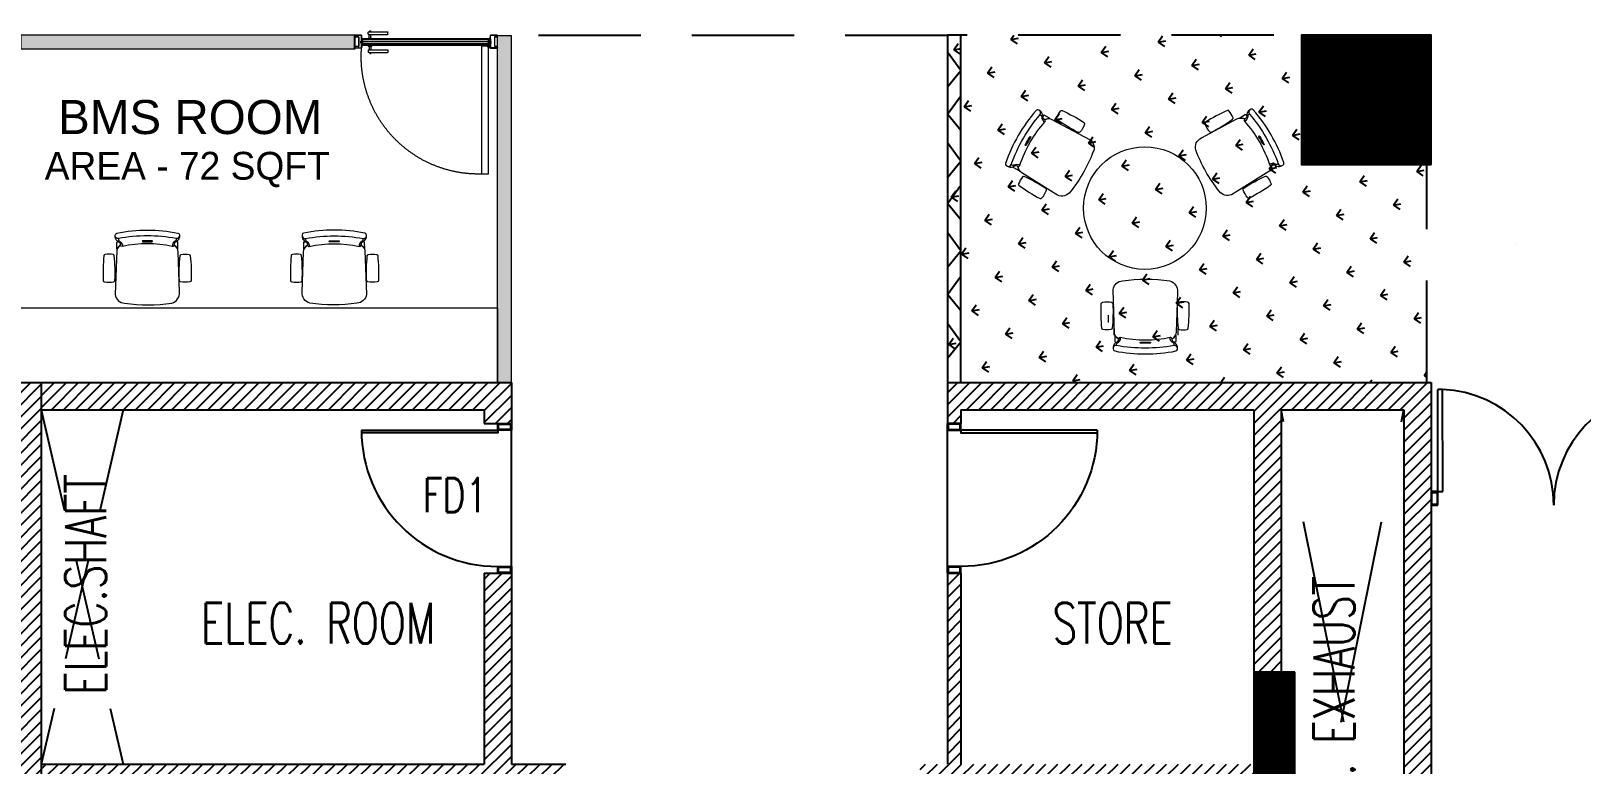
# Model space of a CAD drawing. Header units: millimetres. Extents: x -774950 to -670403, y -1165325 to -1109738.
# Drawn here: x -704879 to -693504, y -1154840 to -1149459 of the extents above; entities that cross this region are included whole.
import ezdxf
from ezdxf.enums import TextEntityAlignment as Align

# ---------------------------------------------------------------- set-up
doc = ezdxf.new("R2010")
doc.units = ezdxf.units.MM
doc.header["$LTSCALE"] = 3000
doc.header["$MEASUREMENT"] = 0
doc.linetypes.add('DASHED', pattern=[0.75, 0.5, -0.25])
doc.linetypes.add('HIDDEN', pattern=[0.375, 0.25, -0.125])
doc.layers.get('0').update_dxf_attribs({"linetype": 'CONTINUOUS'})
for name, color, linetype, lineweight in [('1-fur', 8, 'CONTINUOUS', 0), ('A-DOOR-FULL', 40, 'CONTINUOUS', 18), ('A-WALL', 26, 'CONTINUOUS', 25), ('DR-GLASS', 170, 'CONTINUOUS', 13), ('I- FURN', 251, 'CONTINUOUS', 9), ('IN-DOOR', 8, 'CONTINUOUS', 0), ('PR-HATCH', 8, 'CONTINUOUS', 0), ('T-LAYOUT', 7, 'CONTINUOUS', 13)]:
    doc.layers.add(name, color=color, linetype=linetype, lineweight=lineweight)
for name, color, linetype in [('CORE-COLUMN', 250, 'CONTINUOUS'), ('DOOR', 252, 'CONTINUOUS'), ('FD1', 4, 'CONTINUOUS'), ('HATCH', 8, 'CONTINUOUS'), ('hid', 251, 'HIDDEN'), ('I-FUR', 7, 'CONTINUOUS'), ('PASSAGE LINEOUT', 7, 'CONTINUOUS'), ('STR_COL', 3, 'CONTINUOUS'), ('str_col_hatch', 8, 'CONTINUOUS'), ('TEXT', 7, 'CONTINUOUS'), ('WALL', 16, 'CONTINUOUS')]:
    doc.layers.add(name, color=color, linetype=linetype)
doc.layers.add('PR-FULL HT', color=7, linetype='CONTINUOUS', lineweight=13, true_color=0x6e3e30)
doc.styles.add('CENTURY GOTHIC', font='GOTHIC.TTF')
doc.styles.add('DIMTEXT', font='SIMPLEX.shx', dxfattribs={"width": 0.6})
doc.styles.add('RS', font='arial.ttf', dxfattribs={"height": 0.3})
doc.styles.add('WIDTH65', font='simplex.shx', dxfattribs={"width": 0.65})
pattern_1 = [(25, (-15832.223, -471116.0655), (-2.641364136, 5.66442367), [])]

# ---------------------------------------------------------------- blocks, each defined once
blk = doc.blocks.new('door-1100')
for points in [[(0, 0), (50, 0), (50, -100), (0, -100)], [(1050, 0), (1100, 0), (1100, -100), (1050, -100)], [(5, -5), (45, -5), (45, -95), (5, -95)], [(1055, -5), (1095, -5), (1095, -95), (1055, -95)]]:
    blk.add_lwpolyline(points, close=True)
blk.add_lwpolyline([(50, -1100), (50, -100), (70, -100), (70, -1100)])
blk.add_arc((50, -100), 1000, 270.0029, 0)
blk = doc.blocks.new('D1900')
for p, q in [((100, -96, 0), (100, -846, 0)), ((100, -96, 0), (135, -96, 0)), ((135, -96, 0), (135, -845, 0)), ((1800, -96, 0), (1765, -96, 0)), ((1765, -96, 0), (1765, -845, 0)), ((1800, -96, 0), (1800, -845, 0)), ((135, -845), (100, -845, 0)), ((1765, -845), (1800, -845, 0))]:
    blk.add_line(p, q)
for points in [[(100, 4), (100, -96), (50, -96), (50, 4)], [(1800, 4), (1800, -96), (1850, -96), (1850, 4)], [(94, -89), (94, -2), (56, -2), (56, -89)], [(1806, -89), (1806, -2), (1844, -2), (1844, -89)]]:
    blk.add_lwpolyline(points, close=True)
for centre, start, end in [((100, 4), 272.3599, 0), ((1800, 4), 180, 267.6401)]:
    blk.add_arc(centre, 850, start, end)
blk = doc.blocks.new('vw layout final block')
at = {"layer": 'str_col_hatch', "linetype": 'Continuous'}
h = blk.add_hatch(dxfattribs=at)
h.set_pattern_fill('ANSI31', color=256, scale=50, angle=340, style=0)
h.set_pattern_definition(pattern_1)
h.paths.add_polyline_path([(-569636, -1056924), (-570586, -1056924), (-570586, -1057874), (-569636, -1057874)])
at = {"layer": 'str_col_hatch'}
h = blk.add_hatch(dxfattribs=at)
h.set_pattern_fill('ANSI31', color=256, scale=500, style=0)
h.set_pattern_definition([(44.999984, (-222171.614, -695318.36), (-44.1941616, 44.194186), [])])
h.paths.add_polyline_path([(-579836, -1059474), (-582636, -1059474), (-582636, -1059674), (-580036, -1059674), (-580036, -1062174), (-582636, -1062174), (-582636, -1062374), (-580036, -1062374), (-580036, -1064874), (-582636, -1064874), (-582636, -1065074), (-580036, -1065074), (-580036, -1067574), (-582636, -1067574), (-582636, -1067774), (-580036, -1067774), (-580036, -1070274), (-582636, -1070274), (-582636, -1070474, -0.000018), (-579836, -1070474)])
h = blk.add_hatch(dxfattribs=at)
h.set_pattern_fill('ANSI31', color=256, scale=500, angle=-1.6e-05, style=0)
h.paths.add_polyline_path([(-569636, -1059474), (-573186, -1059474), (-573186, -1059774), (-573086, -1059774), (-573086, -1059674), (-570936, -1059674), (-570936, -1061599), (-570736, -1061599), (-570736, -1059674), (-569836, -1059674), (-569836, -1064174), (-570736, -1064174), (-570736, -1062799), (-570936, -1062799), (-570936, -1064174), (-571536, -1064174), (-571536, -1064274), (-570936, -1064274), (-570936, -1068980), (-570736, -1068980), (-570736, -1066174), (-569836, -1066174), (-569836, -1069929, -0.000733), (-570636, -1069974), (-570636, -1070174, 0.001932), (-568526, -1070050), (-568538, -1069850, -0.001006), (-569636, -1069917)])
h.paths.add_polyline_path([(-569836, -1064274), (-569836, -1066074), (-570736, -1066074), (-570736, -1064274)], flags=16)
h.paths.add_polyline_path([(-576386, -1060874), (-576486, -1060874), (-576586, -1060874), (-576586, -1062274), (-579836, -1062274), (-579836, -1062374), (-575986, -1062374), (-575986, -1062274), (-576386, -1062274)])
h.paths.add_polyline_path([(-576386, -1059474), (-579836, -1059474), (-579836, -1059674), (-576586, -1059674), (-576586, -1059774), (-576386, -1059774)])
h.paths.add_polyline_path([(-564936, -1059474), (-567836, -1059474), (-567836, -1060374), (-567636, -1060374), (-567636, -1059666), (-565136, -1059666), (-565136, -1061599), (-564936, -1061599)])
h.paths.add_polyline_path([(-564936, -1062799), (-565136, -1062799), (-565136, -1068601), (-564936, -1068601)])
h.paths.add_polyline_path([(-570099, -1065890), (-570099, -1064440), (-570549, -1064440), (-570549, -1065890)], flags=8)
h = blk.add_hatch(dxfattribs=at)
h.set_pattern_fill('ANSI31', color=256, scale=500, angle=-1.6e-05, style=0)
h.paths.add_polyline_path([(-570936, -1062274), (-573086, -1062274), (-573086, -1060874), (-573186, -1060874), (-573186, -1062274), (-573386, -1062274), (-573386, -1062369), (-570936, -1062374)])
at = {"layer": 'str_col_hatch', "linetype": 'Continuous'}
h = blk.add_hatch(dxfattribs=at)
h.set_pattern_fill('ANSI31', color=256, scale=50, angle=340, style=0)
h.set_pattern_definition(pattern_1)
h.paths.add_polyline_path([(-570636, -1061599), (-570936, -1061599), (-570936, -1062799), (-570636, -1062799)])
at = {"layer": 'A-WALL'}
for p, q in [((-579836, -1059474), (-576386, -1059474)), ((-579836, -1059474), (-576386, -1059474)), ((-579836, -1059474), (-576386, -1059474)), ((-576386, -1059474), (-576386, -1059774)), ((-576386, -1059474), (-576386, -1059774)), ((-576386, -1059474), (-576386, -1059774)), ((-573186, -1059474), (-573186, -1059774)), ((-573186, -1059474), (-569636, -1059474)), ((-573186, -1059474), (-573186, -1059774)), ((-573186, -1059474), (-569636, -1059474)), ((-573186, -1059474), (-573186, -1059774)), ((-573186, -1059474), (-569636, -1059474)), ((-569636, -1059474), (-569636, -1069917)), ((-569636, -1059474), (-569636, -1069917)), ((-569636, -1059474), (-569636, -1069917)), ((-579836, -1059674), (-576586, -1059674)), ((-579836, -1059674), (-576586, -1059674)), ((-579836, -1059674), (-576586, -1059674)), ((-576586, -1059674), (-576586, -1059774)), ((-576586, -1059674), (-576586, -1059774)), ((-576586, -1059674), (-576586, -1059774)), ((-573086, -1059674), (-573086, -1059774)), ((-573086, -1059674), (-570936, -1059674)), ((-573086, -1059674), (-573086, -1059774)), ((-573086, -1059674), (-570936, -1059674)), ((-573086, -1059674), (-573086, -1059774)), ((-573086, -1059674), (-570936, -1059674)), ((-570936, -1059674), (-570936, -1061599)), ((-570936, -1059674), (-570936, -1061599)), ((-570936, -1059674), (-570936, -1061599)), ((-570736, -1059674), (-570736, -1061599)), ((-570736, -1059674), (-569836, -1059674)), ((-570736, -1059674), (-570736, -1061599)), ((-570736, -1059674), (-569836, -1059674)), ((-570736, -1059674), (-570736, -1061599)), ((-570736, -1059674), (-569836, -1059674)), ((-569836, -1059674), (-569836, -1064174)), ((-569836, -1059674), (-569836, -1064174)), ((-569836, -1059674), (-569836, -1064174)), ((-576586, -1059774), (-576386, -1059774)), ((-576586, -1059774), (-576386, -1059774)), ((-576586, -1059774), (-576386, -1059774)), ((-573086, -1059774), (-573186, -1059774)), ((-573086, -1059774), (-573186, -1059774)), ((-573086, -1059774), (-573186, -1059774)), ((-576586, -1060874), (-576386, -1060874)), ((-576586, -1060874), (-576586, -1062274)), ((-576586, -1060874), (-576386, -1060874)), ((-576586, -1060874), (-576586, -1062274)), ((-576586, -1060874), (-576386, -1060874)), ((-576586, -1060874), (-576586, -1062274)), ((-576386, -1060874), (-576386, -1062274)), ((-576386, -1060874), (-576386, -1062274)), ((-576386, -1060874), (-576386, -1062274)), ((-573186, -1060874), (-573186, -1062274)), ((-573086, -1060874), (-573086, -1062274)), ((-573086, -1060874), (-573086, -1062274)), ((-573086, -1060874), (-573086, -1062274)), ((-579836, -1062274), (-576586, -1062274)), ((-579836, -1062274), (-576586, -1062274)), ((-579836, -1062274), (-576586, -1062274)), ((-576386, -1062274), (-575986, -1062274)), ((-576386, -1062274), (-575986, -1062274)), ((-576386, -1062274), (-575986, -1062274))]:
    blk.add_line(p, q, dxfattribs=at)
at = {"layer": 'CORE-COLUMN'}
blk.add_lwpolyline([(-579836, -1070474, 0.000018), (-582636, -1070474), (-582636, -1070474), (-582636, -1070274), (-580036, -1070274), (-580036, -1067774), (-582636, -1067774), (-582636, -1067574), (-580036, -1067574), (-580036, -1065074), (-582636, -1065074), (-582636, -1064874), (-580036, -1064874), (-580036, -1062374), (-582636, -1062374), (-582636, -1062174), (-580036, -1062174), (-580036, -1059674), (-582636, -1059674), (-582636, -1059474), (-579836, -1059474), (-579836, -1070474)], format="xyb", close=True, dxfattribs=at)
blk.add_lwpolyline([(-579836, -1070474, 0.000018), (-582636, -1070474), (-582636, -1070474), (-582636, -1070274), (-580036, -1070274), (-580036, -1067774), (-582636, -1067774), (-582636, -1067574), (-580036, -1067574), (-580036, -1065074), (-582636, -1065074), (-582636, -1064874), (-580036, -1064874), (-580036, -1062374), (-582636, -1062374), (-582636, -1062174), (-580036, -1062174), (-580036, -1059674), (-582636, -1059674), (-582636, -1059474), (-579836, -1059474), (-579836, -1070474)], format="xyb", close=True, dxfattribs=at)
blk.add_lwpolyline([(-579836, -1070474, 0.000018), (-582636, -1070474), (-582636, -1070474), (-582636, -1070274), (-580036, -1070274), (-580036, -1067774), (-582636, -1067774), (-582636, -1067574), (-580036, -1067574), (-580036, -1065074), (-582636, -1065074), (-582636, -1064874), (-580036, -1064874), (-580036, -1062374), (-582636, -1062374), (-582636, -1062174), (-580036, -1062174), (-580036, -1059674), (-582636, -1059674), (-582636, -1059474), (-579836, -1059474), (-579836, -1070474)], format="xyb", close=True, dxfattribs=at)
blk.add_lwpolyline([(-570636, -1061599), (-570936, -1061599), (-570936, -1062799), (-570636, -1062799)], close=True, dxfattribs=at)
blk.add_lwpolyline([(-570636, -1061599), (-570936, -1061599), (-570936, -1062799), (-570636, -1062799)], close=True, dxfattribs=at)
blk.add_lwpolyline([(-570636, -1061599), (-570936, -1061599), (-570936, -1062799), (-570636, -1062799)], close=True, dxfattribs=at)
at = {"layer": 'DOOR'}
for p, q in [((-576386, -1060874), (-576386, -1059774)), ((-576386, -1060874), (-576386, -1059774)), ((-576386, -1060874), (-576386, -1059774)), ((-573186, -1060874), (-573186, -1059774)), ((-573186, -1060874), (-573186, -1059774)), ((-573186, -1060874), (-573186, -1059774))]:
    blk.add_line(p, q, dxfattribs=at)
at = {"layer": 'hid'}
for p, q in [((-579236, -1059674), (-579836, -1062274)), ((-579836, -1059674), (-579236, -1062274)), ((-579236, -1059674), (-579836, -1062274)), ((-579836, -1059674), (-579236, -1062274)), ((-579236, -1059674), (-579836, -1062274)), ((-579836, -1059674), (-579236, -1062274))]:
    blk.add_line(p, q, dxfattribs=at)
at = {"layer": 'hid', "ltscale": 2}
for p, q in [((-570736, -1064174), (-569836, -1059674)), ((-569836, -1064174), (-570736, -1059674)), ((-570736, -1064174), (-569836, -1059674)), ((-569836, -1064174), (-570736, -1059674)), ((-570736, -1064174), (-569836, -1059674)), ((-569836, -1064174), (-570736, -1059674))]:
    blk.add_line(p, q, dxfattribs=at)
at = {"layer": 'STR_COL'}
blk.add_lwpolyline([(-569636, -1057874), (-569636, -1056924), (-570586, -1056924), (-570586, -1057874), (-569636, -1057874)], dxfattribs=at)
blk.add_lwpolyline([(-569636, -1057874), (-569636, -1056924), (-570586, -1056924), (-570586, -1057874), (-569636, -1057874)], dxfattribs=at)
blk.add_lwpolyline([(-569636, -1057874), (-569636, -1056924), (-570586, -1056924), (-570586, -1057874), (-569636, -1057874)], dxfattribs=at)
at = {"layer": 'WALL'}
for p, q in [((-573186, -1060874), (-573186, -1062274)), ((-573086, -1060874), (-573186, -1060874)), ((-573186, -1060874), (-573186, -1062274)), ((-573086, -1060874), (-573186, -1060874)), ((-573086, -1060874), (-573186, -1060874))]:
    blk.add_line(p, q, dxfattribs=at)
at = {"layer": 'DOOR'}
for name, p, rotation in [('D1900', (-567786, -1060370), 180.002881840107), ('D1900', (-567786, -1060370), 180.002881840107), ('D1900', (-567786, -1060370), 180.002881840107), ('door-1100', (-576386, -1059774), 269.9999841156752), ('door-1100', (-576386, -1059774), 269.9999841156752), ('door-1100', (-576386, -1059774), 269.9999841156752)]:
    blk.add_blockref(name, p, dxfattribs=dict(at, rotation=rotation))
at = {"layer": 'DOOR', "xscale": -1, "rotation": 89.99998411567526}
blk.add_blockref('door-1100', (-573186, -1059774), dxfattribs=at)
blk.add_blockref('door-1100', (-573186, -1059774), dxfattribs=at)
blk.add_blockref('door-1100', (-573186, -1059774), dxfattribs=at)
at = {"layer": 'FD1', "style": 'WIDTH65', "width": 0.75}
blk.add_text('FD1', height=250, rotation=0, dxfattribs=at).set_placement((-576798, -1060300, 0), align=Align.MIDDLE)
at = {"layer": 'TEXT', "linetype": 'Continuous', "style": 'DIMTEXT', "width": 0.7}
for s, rotation, p in [('ELEC.SHAFT', 89.9971, (-579510, -1060956, 0)), ('BASE. EXHAUST', 89.9971, (-570348, -1061977, 0)), ('ELEC. ROOM', 359.9971, (-577804, -1061240)), ('STORE', 359.9971, (-571973, -1061240))]:
    blk.add_text(s, height=300, rotation=rotation, dxfattribs=at).set_placement(p, align=Align.MIDDLE)
blk = doc.blocks.new('*U196')
at = {"layer": 'PR-HATCH'}
h = blk.add_hatch(color=256, dxfattribs=at)
h.dxf.hatch_style = 1
h.paths.add_polyline_path([(-88842, -39967), (-86296, -39967), (-86296, -39867), (-88842, -39867)])
at = {"layer": 'PR-FULL HT', "elevation": 0}
blk.add_lwpolyline([(-88842, -39967), (-86296, -39967), (-86296, -39867), (-88842, -39867)], close=True, dxfattribs=at)
blk = doc.blocks.new('CHAIR - STEELCASE - LETSB')
at = {"layer": 'I- FURN'}
blk.add_lwpolyline([(-513, 242, 0.34479), (-528, 230, 0.096497), (-528, -218, 0.361045), (-516, -229), (-494, -229, 0.246071), (-466, -205, -0.226994), (-446, -191), (-440, -191, 0.417254), (-430, -177, -0.104406), (-430, 189, 0.398452), (-439, 204, -0.367565), (-466, 218, 0.274839), (-497, 242)], format="xyb", close=True, dxfattribs=at)
at = {"layer": 'I- FURN', "color": 24, "lineweight": 9}
for points in [[(-508, -229, 0.46809), (-488, -205, -0.090711), (-488, 218, 0.462177), (-507, 242, -100.177069)], [(-488, 217), (-478, 217, -0.321496), (-469, 210, 0.282757), (-430, 188, -1.025051)], [(-488, -205), (-478, -205, 0.321496), (-469, -198, -0.282757), (-430, -176, 1.025051)]]:
    blk.add_lwpolyline(points, format="xyb", dxfattribs=at)
at = {"layer": 'I- FURN', "color": 8, "lineweight": 5}
blk.add_lwpolyline([(-464, 213, 0.188155), (-445, 203), (-439, 204, -0.15219), (-410, 229, 0.211085), (-414, 230), (-459, 229, 0.414214), (-464, 223)], format="xyb", close=True, dxfattribs=at)
at = {"layer": 'I- FURN'}
blk.add_lwpolyline([(-95, -229), (-390, -220, -0.232948), (-440, -191, 0.417374), (-430, -177, -0.10441), (-430, 189, 0.39834), (-439, 204, -0.21659), (-401, 231), (-78, 242, -0.366213), (-13, 173, -0.077985), (-14, -173, -0.376278), (-95, -229)], format="xyb", dxfattribs=at)
at = {"layer": 'I- FURN', "color": 24, "lineweight": 9}
for points in [[(-370, 258, -0.089353), (-370, 317, -0.334929), (-361, 325, -0.034973), (-180, 330, -0.382328), (-170, 321, -0.10237), (-170, 253, -0.318036), (-180, 244, -0.036857), (-361, 249, -0.333729)], [(-370, -242, 0.089353), (-370, -301, 0.334929), (-361, -309, 0.034973), (-180, -315, 0.382328), (-170, -305, 0.10237), (-170, -238, 0.318036), (-180, -229, 0.036857), (-361, -234, 0.333729)]]:
    blk.add_lwpolyline(points, format="xyb", close=True, dxfattribs=at)
at = {"layer": 'I- FURN', "color": 8, "lineweight": 5}
for points in [[(-216, 237), (-214, 243)], [(-184, 244), (-186, 238)], [(-218, -225), (-217, -228)], [(-188, -228), (-189, -226)]]:
    blk.add_lwpolyline(points, dxfattribs=at)
for points in [[(-471, -25, -0.007805), (-471, 37, -0.087218), (-470, 43, -0.229267), (-469, 43), (-466, 43, -0.210582), (-464, 38, 0.008162), (-464, -24, -0.166545), (-465, -31, -0.375811), (-466, -31), (-469, -31, -0.246214), (-471, -28, 0.024513), (-471, -25, -1.199362)], [(-446, -191), (-440, -191, 0.15219), (-410, -215, -0.211085), (-414, -217), (-459, -217, -0.414214), (-464, -212), (-464, -202)]]:
    blk.add_lwpolyline(points, format="xyb", dxfattribs=at)
blk = doc.blocks.new('rub1')
at = {"lineweight": 20}
h = blk.add_hatch(color=8, dxfattribs=at)
h.paths.add_polyline_path([(285.1, 663.6), (284.4, 663.6, 0.06789), (284.3, 663.1), (284, 663.1), (284, 663.6), (283.7, 663.6), (283.7, 662.4), (284, 662.4), (284, 662.9), (284.3, 662.9, 0.066804), (284.4, 662.3), (285.1, 662.3, 0.299446), (285.5, 662.9), (285.5, 663.1, 0.299446)])
h.paths.add_polyline_path([(285.4, 663.1), (285.4, 662.9, -0.365226), (285, 662.5), (284.6, 662.5, -0.12053), (284.6, 663.5), (285, 663.5, -0.209232)], flags=16)
at = {"layer": '1-fur', "color": 8, "lineweight": 20}
for p, q in [((284.4, 663.6), (285.1, 663.6)), ((284.6, 663.5), (285, 663.5)), ((284.6, 662.5), (285, 662.5)), ((285.4, 663.1), (285.4, 662.9)), ((285.5, 663.1), (285.5, 662.9)), ((284.4, 662.3), (285.1, 662.3))]:
    blk.add_line(p, q, dxfattribs=at)
for points in [[(284, 662.9), (284, 662.4), (283.7, 662.4), (283.7, 663.6), (284, 663.6), (284, 663.1)], [(284.3, 663.1), (284, 663.1)], [(284, 662.9), (284.3, 662.9)]]:
    blk.add_lwpolyline(points, dxfattribs=at)
for centre, radius, start, end in [((286.3, 663), 1.99, 160.4255, 175.9608), ((286.3, 663), 1.99, 182.636, 197.9236), ((286.5, 663), 1.99, 165.4708, 192.9616), ((284.8, 662.9), 0.623, 16.2565, 63.5269), ((285, 662.9), 0.413, 282.3178, 2.5719), ((284.9, 663), 0.623, 3.1317, 69.8122), ((284.9, 662.9), 0.623, 290.1878, 356.8683)]:
    blk.add_arc(centre, radius, start, end, dxfattribs=at)
blk = doc.blocks.new('*U241')
at = {"layer": 'IN-DOOR', "color": 8, "ltscale": 2}
for p, q in [((-32.56, 3.81), (-32.56, 4.31)), ((-32.45, 4.42), (-27.72, 4.42)), ((-32.13, 4.42), (-32.13, 4.64)), ((-32.13, 4.64), (-31.89, 4.64)), ((-31.89, 4.42), (-31.89, 4.64)), ((-27.61, 3.81), (-27.61, 4.31)), ((-36, 3.3), (-36, 0)), ((-36, 3.29), (-36, 2.86)), ((-36, 0.44), (-36, 0.01)), ((-34.92, 3.3), (-35.99, 3.3)), ((-35.99, 0), (-34.92, 0)), ((-35.98, 2.84), (-35.92, 2.84)), ((-35.92, 0.46), (-35.98, 0.46)), ((-35.96, 3.17), (-35.96, 3.25)), ((-35.96, 0.05), (-35.96, 0.13)), ((-35.95, 3.26), (-34.97, 3.26)), ((-34.97, 0.04), (-35.95, 0.04)), ((-35.91, 2.83), (-35.91, 2.79)), ((-35.91, 0.5), (-35.91, 0.47)), ((-35.9, 2.78), (-35.83, 2.76)), ((-35.83, 0.54), (-35.9, 0.51)), ((-35.82, 2.77), (-35.86, 2.83)), ((-35.86, 0.47), (-35.82, 0.53)), ((-35.85, 2.84), (-35.11, 2.84)), ((-35.11, 0.46), (-35.85, 0.46)), ((-35.09, 2.88), (-35.81, 2.88)), ((-35.81, 0.42), (-35.09, 0.42)), ((-35.09, 2.82), (-35.11, 2.77)), ((-35.11, 0.52), (-35.09, 0.48)), ((-35.09, 2.76), (-34.98, 2.76)), ((-34.98, 0.54), (-35.09, 0.54)), ((-35.04, 2.83), (-35.04, 2.83)), ((-35.04, 0.47), (-35.04, 0.47)), ((-35.03, 0.2), (-35.03, 0.14)), ((-34.93, 2.81), (-35.02, 2.81)), ((-35.02, 0.49), (-34.93, 0.49)), ((-35.01, 0.22), (-35.01, 0.22)), ((-35.01, 0.12), (-34.93, 0.12)), ((-34.98, 0.18), (-34.99, 0.2)), ((-34.96, 1.81), (-34.97, 1.8)), ((-34.97, 1.8), (-34.96, 1.79)), ((-34.96, 3.25), (-34.96, 3.2)), ((-34.96, 2.74), (-34.96, 1.81)), ((-34.96, 1.79), (-34.96, 0.56)), ((-34.93, 0.16), (-34.96, 0.16)), ((-34.96, 0.1), (-34.96, 0.05)), ((-34.94, 3.18), (-34.94, 3.18)), ((-34.94, 0.12), (-34.94, 0.12)), ((-34.88, 0.19), (-34.92, 0.17)), ((-34.91, 3.21), (-34.91, 3.29)), ((-34.91, 0.51), (-34.91, 2.79)), ((-34.91, 0.1), (-34.91, 0.02)), ((-34.91, 0.01), (-34.91, 0.09)), ((-34.89, 0), (-34.2, 0)), ((-34.87, 0.08), (-34.85, 0.18)), ((-34.83, 0.06), (-34.85, 0.06)), ((-34.81, 0.05), (-34.82, 0.07)), ((-34.79, 0.07), (-34.8, 0.05)), ((-34.3, 0.06), (-34.77, 0.06)), ((-34.2, 0.81), (-34.2, 0)), ((-32.56, 2.62), (-32.56, 2.84)), ((-32.56, 2.84), (-31.66, 2.84)), ((-32.56, 2.62), (-31.66, 2.62)), ((-32.56, 0.98), (-32.56, 0.77)), ((-32.56, 0.98), (-31.66, 0.98)), ((-32.56, 0.77), (-31.66, 0.77)), ((-32.45, 3.7), (-27.72, 3.7)), ((-32.34, 2.84), (-32.34, 3.7)), ((-32.34, 0.77), (-32.34, -0.1)), ((-31.87, 2.84), (-31.87, 3.7)), ((-31.87, 0.77), (-31.87, -0.1)), ((-31.66, 2.62), (-31.66, 2.84)), ((-31.66, 0.98), (-31.66, 0.77)), ((-1.8, 0), (-1.8, 0.1)), ((-0.81, 0), (-1.8, 0)), ((-1.76, 0.06), (-1.65, 0.06)), ((-1.63, 0.07), (-1.62, 0.05)), ((-1.61, 0.05), (-0.88, 0.07)), ((-0.87, 0.06), (-0.86, 0.06)), ((-0.84, 0.08), (-0.85, 0.18)), ((-0.82, 0.19), (-0.79, 0.17)), ((-0.79, 3.21), (-0.79, 3.29)), ((-0.79, 0.51), (-0.79, 2.79)), ((-0.79, 0.1), (-0.79, 0.02)), ((-0.79, 0.01), (-0.79, 0.09)), ((-0.78, 3.3), (-0.01, 3.3)), ((-0.78, 0.16), (-0.74, 0.16)), ((-0.01, 0), (-0.78, 0)), ((-0.77, 2.81), (-0.68, 2.81)), ((-0.68, 0.49), (-0.77, 0.49)), ((-0.69, 0.12), (-0.77, 0.12)), ((-0.76, 3.18), (-0.76, 3.18)), ((-0.76, 0.12), (-0.76, 0.12)), ((-0.75, 3.25), (-0.75, 3.2)), ((-0.75, 0.1), (-0.75, 0.05)), ((-0.74, 2.74), (-0.74, 1.81)), ((-0.74, 1.81), (-0.73, 1.8)), ((-0.73, 1.8), (-0.74, 1.79)), ((-0.74, 1.79), (-0.74, 0.56)), ((-0.05, 3.26), (-0.73, 3.26)), ((-0.73, 0.04), (-0.05, 0.04)), ((-0.61, 2.76), (-0.72, 2.76)), ((-0.72, 0.54), (-0.62, 0.54)), ((-0.72, 0.18), (-0.71, 0.2)), ((-0.69, 0.22), (-0.69, 0.22)), ((-0.68, 0.2), (-0.68, 0.14)), ((-0.67, 2.83), (-0.67, 2.83)), ((-0.67, 0.47), (-0.67, 0.47)), ((-0.62, 2.82), (-0.59, 2.77)), ((-0.6, 0.52), (-0.62, 0.48)), ((-0.61, 2.88), (-0.19, 2.88)), ((-0.19, 0.42), (-0.61, 0.42)), ((-0.15, 2.84), (-0.6, 2.84)), ((-0.6, 0.46), (-0.15, 0.46)), ((-0.18, 2.77), (-0.14, 2.83)), ((-0.14, 0.47), (-0.18, 0.53)), ((-0.1, 2.78), (-0.17, 2.76)), ((-0.17, 0.54), (-0.1, 0.51)), ((-0.09, 2.83), (-0.09, 2.79)), ((-0.09, 0.5), (-0.09, 0.47)), ((-0.02, 2.84), (-0.08, 2.84)), ((-0.08, 0.46), (-0.02, 0.46)), ((-0.04, 3.17), (-0.04, 3.25)), ((-0.04, 0.05), (-0.04, 0.13)), ((0, 3.3), (0, 0)), ((0, 3.29), (0, 2.86)), ((0, 0.44), (0, 0.01)), ((-32.56, -0.21), (-32.56, -0.71)), ((-32.45, -0.1), (-27.72, -0.1)), ((-32.45, -0.82), (-27.72, -0.82)), ((-32.13, -0.82), (-32.13, -1.03)), ((-32.13, -1.03), (-31.89, -1.03)), ((-31.89, -0.82), (-31.89, -1.03)), ((-27.61, -0.21), (-27.61, -0.71))]:
    blk.add_line(p, q, dxfattribs=at)
at = {"layer": 'IN-DOOR', "color": 8, "ltscale": 3}
for p, q in [((-35.03, 3.16), (-35.03, 3.09)), ((-34.93, 3.18), (-35.01, 3.18)), ((-35.01, 3.08), (-35.01, 3.08)), ((-35, 3.09), (-34.98, 3.12)), ((-34.96, 3.13), (-34.93, 3.13)), ((-34.92, 3.13), (-34.9, 3.11)), ((-34.91, 3.28), (-34.91, 3.2)), ((-34.21, 3.3), (-34.89, 3.3)), ((-34.87, 3.12), (-34.87, 3.22)), ((-34.85, 3.24), (-34.83, 3.24)), ((-34.82, 3.23), (-34.81, 3.24)), ((-34.8, 3.24), (-34.79, 3.23)), ((-34.77, 3.24), (-34.3, 3.24)), ((-34.4, 2.03), (-34.4, 1.57)), ((-34.3, 2.07), (-34.36, 2.07)), ((-34.35, 1.53), (-34.3, 1.53)), ((-34.34, 1.83), (-34.34, 1.99)), ((-34.34, 1.61), (-34.34, 1.77)), ((-34.31, 2), (-34.23, 1.98)), ((-34.23, 1.62), (-34.31, 1.6)), ((-34.27, 1.04), (-34.28, 1.03)), ((-34.28, 1.01), (-34.27, 1)), ((-34.26, 2.56), (-34.27, 2.55)), ((-34.27, 2.55), (-34.26, 2.54)), ((-34.26, 3.2), (-34.26, 2.56)), ((-34.26, 2.54), (-34.26, 2.11)), ((-34.26, 1.49), (-34.26, 1.05)), ((-34.26, 0.99), (-34.26, 0.1)), ((-34.21, 2), (-34.21, 3.14)), ((-34.21, 0.91), (-34.21, 2.7)), ((-34.21, 0.82), (-34.21, 0.85)), ((-34.17, 0.89), (-34.2, 0.9)), ((-34.2, 0.86), (-34.17, 0.84)), ((-2.16, 0.77), (-2.16, 0.88)), ((-2.14, 0.9), (-2.08, 0.88)), ((-1.8, 0.75), (-2.14, 0.75)), ((-2.11, 0.85), (-2.11, 0.82)), ((-2.08, 0.84), (-2.1, 0.86)), ((-2.1, 0.81), (-1.86, 0.81)), ((-1.89, 0.89), (-1.86, 0.9)), ((-1.86, 0.86), (-1.89, 0.84)), ((-1.85, 2), (-1.85, 3.3)), ((-1.85, 3.3), (-0.81, 3.3)), ((-1.85, 0.91), (-1.85, 2.86)), ((-1.85, 0.82), (-1.85, 0.85)), ((-1.75, 2), (-1.83, 1.98)), ((-1.83, 1.62), (-1.75, 1.6)), ((-1.8, 3.2), (-1.8, 3.17)), ((-1.8, 3.17), (-1.79, 3.16)), ((-1.79, 3.16), (-1.8, 3.15)), ((-1.8, 3.15), (-1.8, 2.11)), ((-1.8, 1.49), (-1.8, 1.05)), ((-1.8, 0.99), (-1.8, 0.1)), ((-1.79, 1.04), (-1.79, 1.03)), ((-1.79, 1.01), (-1.79, 1)), ((-1.65, 3.24), (-1.76, 3.24)), ((-1.76, 2.07), (-1.7, 2.07)), ((-1.71, 1.53), (-1.76, 1.53)), ((-1.72, 1.83), (-1.72, 1.99)), ((-1.72, 1.61), (-1.72, 1.77)), ((-1.66, 2.03), (-1.66, 1.57)), ((-1.62, 3.24), (-1.63, 3.23)), ((-0.88, 3.23), (-1.61, 3.24)), ((-0.86, 3.24), (-0.87, 3.24)), ((-0.84, 3.12), (-0.84, 3.22)), ((-0.79, 3.13), (-0.81, 3.11)), ((-0.79, 3.28), (-0.79, 3.2)), ((-0.74, 3.13), (-0.78, 3.13)), ((-0.77, 3.18), (-0.69, 3.18)), ((-0.71, 3.09), (-0.72, 3.12)), ((-0.69, 3.08), (-0.7, 3.08)), ((-0.68, 3.16), (-0.68, 3.09))]:
    blk.add_line(p, q, dxfattribs=at)
at = {"layer": 'IN-DOOR', "color": 8, "linetype": 'DASHED'}
blk.add_lwpolyline([(-2.36, 2.73), (-2.36, 34.98), (-4, 34.98), (-4, 2.73)], close=True, dxfattribs=at)
at = {"layer": 'IN-DOOR', "color": 8}
for points in [[(-2.07, 2.62), (-34.21, 2.62), (-34.21, 2.49), (-2.07, 2.49)], [(-2.07, 0.98), (-34.21, 0.98), (-34.21, 1.11), (-2.07, 1.11)], [(-2.07, 2.49), (-33.9, 2.49), (-33.9, 1.11), (-2.07, 1.11)]]:
    blk.add_lwpolyline(points, dxfattribs=at)
for points in [[(-34.21, 2.49), (-33.9, 2.49), (-33.9, 1.11), (-34.21, 1.11)], [(-1.96, 2.49), (-2.28, 2.49), (-2.28, 1.11), (-1.96, 1.11)]]:
    blk.add_lwpolyline(points, close=True, dxfattribs=at)
at = {"layer": 'IN-DOOR', "color": 5}
for points in [[(-33.9, 2.02), (-2.28, 2.02)], [(-33.9, 1.58), (-2.28, 1.58)]]:
    blk.add_lwpolyline(points, dxfattribs=at)
at = {"layer": 'IN-DOOR', "color": 8, "linetype": 'Continuous', "lineweight": 25}
for points in [[(-1.95, 0.99), (-1.86, 0.99, 0.414214), (-1.85, 1), (-1.85, 2.87, 3.112272), (-2.02, 2.63, -0.513651), (-1.96, 2.59), (-1.96, 1, 0.414214)], [(-2.24, 2.77, 0.414214), (-2.22, 2.77), (-2.2, 2.77, 0.307235), (-2.05, 2.75), (-2.03, 2.73, 0.414214), (-2.02, 2.73), (-1.95, 2.81, 0.414214), (-1.96, 2.82), (-1.97, 2.84, 0.307235), (-2.02, 2.98), (-2.02, 3.01, 0.414214), (-2.03, 3.02), (-2.13, 3.04, 0.414214), (-2.14, 3.03), (-2.14, 3.01, 0.307235), (-2.24, 2.89), (-2.26, 2.88, 0.414214), (-2.27, 2.87)]]:
    blk.add_lwpolyline(points, format="xyb", close=True, dxfattribs=at)
at = {"layer": 'IN-DOOR', "color": 8, "linetype": 'DASHED'}
blk.add_arc((-4.8, 5.45), 29.53, 88.4446, 185.2074, dxfattribs=at)
at = {"layer": 'IN-DOOR', "color": 8, "ltscale": 2}
for centre, radius, start, end in [((-32.45, 4.31), 0.108, 90, 180), ((-27.72, 4.31), 0.108, 360, 90), ((-35.99, 3.29), 0.0108, 90, 180), ((-35.98, 2.86), 0.018, 180, 270), ((-35.98, 0.44), 0.018, 90, 180), ((-35.99, 0.01), 0.0108, 180, 270), ((-35.95, 3.25), 0.0108, 90, 180), ((-35.93, 3.17), 0.0288, 180, 293.5782), ((-35.93, 0.13), 0.0288, 66.4218, 180), ((-35.95, 0.05), 0.0108, 180, 270), ((-35.84, 2.8), 0.353, 84.9915, 103.4121), ((-35.92, 2.83), 0.0108, 360, 90), ((-35.92, 0.47), 0.0108, 270, 360), ((-35.85, 0.41), 0.27, 254.6491, 275.7262), ((-35.9, 2.79), 0.0108, 180, 250), ((-35.9, 0.5), 0.0108, 110, 180), ((-35.84, 0.26), 0.0648, 11.2602, 278.7398), ((-35.82, 3.04), 0.0648, 81.2602, 348.7398), ((-35.85, 2.83), 0.0108, 90, 200), ((-35.85, 0.47), 0.0108, 160, 270), ((-35.81, 2.91), 0.0288, 115.8419, 270), ((-35.81, 0.39), 0.0288, 90, 244.158), ((-35.83, 2.77), 0.0108, 250, 20), ((-35.83, 0.53), 0.0108, 340, 110), ((-35.83, 0.17), 0.0252, 278.7398, 98.7398), ((-35.81, 3.13), 0.0252, 261.2602, 81.2602), ((-35.88, 3.13), 0.204, 286.1738, 325.757), ((-35.88, 0.2), 0.173, 28.706, 71.7459), ((-35.75, 0.28), 0.0252, 191.2602, 11.2602), ((-35.74, 3.02), 0.0252, 348.7398, 168.7398), ((-35.11, 2.82), 0.018, 360, 90), ((-35.09, 2.77), 0.018, 180, 270), ((-35.09, 0.52), 0.018, 90, 180), ((-35.11, 0.48), 0.018, 270, 360), ((-35.09, 2.83), 0.054, 360, 90), ((-35.09, 0.47), 0.054, 270, 360), ((-35.02, 2.83), 0.018, 180, 270), ((-35.02, 0.47), 0.018, 90, 180), ((-35.01, 0.2), 0.018, 90, 180), ((-35.01, 0.14), 0.018, 180, 270), ((-35.01, 0.2), 0.018, 360, 90), ((-34.98, 2.74), 0.018, 360, 90), ((-34.98, 0.56), 0.018, 270, 360), ((-34.96, 0.18), 0.018, 180, 270), ((-34.97, 3.25), 0.0108, 360, 90), ((-34.97, 0.05), 0.0108, 270, 360), ((-34.94, 3.2), 0.018, 180, 270), ((-34.94, 0.1), 0.018, 90, 180), ((-34.94, 3.21), 0.0288, 270, 360), ((-34.94, 0.09), 0.0288, 360, 90), ((-34.93, 2.79), 0.018, 360, 90), ((-34.93, 0.51), 0.018, 270, 360), ((-34.93, 0.18), 0.018, 270, 315), ((-34.93, 0.1), 0.018, 360, 90), ((-34.92, 3.29), 0.0108, 360, 90), ((-34.92, 0.01), 0.0108, 270, 360), ((-34.89, 0.02), 0.018, 180, 270), ((-34.87, 0.18), 0.018, 360, 135), ((-34.85, 0.08), 0.018, 180, 270), ((-34.83, 0.08), 0.018, 270, 315), ((-34.8, 0.04), 0.0108, 45, 135), ((-34.77, 0.08), 0.018, 225, 270), ((-34.3, 0.1), 0.036, 270, 360), ((-32.45, 3.81), 0.108, 180, 270), ((-27.72, 3.81), 0.108, 270, 360), ((-1.76, 0.1), 0.036, 180, 270), ((-1.65, 0.08), 0.018, 270, 315), ((-1.62, 0.04), 0.0108, 45, 135), ((-0.87, 0.08), 0.018, 225, 270), ((-0.86, 0.08), 0.018, 270, 360), ((-0.84, 0.18), 0.018, 45, 180), ((-0.81, 0.02), 0.018, 270, 360), ((-0.78, 3.29), 0.0108, 90, 180), ((-0.76, 3.21), 0.0288, 180, 270), ((-0.77, 2.79), 0.018, 90, 180), ((-0.77, 0.51), 0.018, 180, 270), ((-0.78, 0.18), 0.018, 225, 270), ((-0.76, 0.09), 0.0288, 90, 180), ((-0.77, 0.1), 0.018, 90, 180), ((-0.78, 0.01), 0.0108, 180, 270), ((-0.76, 3.2), 0.018, 270, 360), ((-0.76, 0.1), 0.018, 360, 90), ((-0.73, 3.25), 0.0108, 90, 180), ((-0.73, 0.05), 0.0108, 180, 270), ((-0.72, 2.74), 0.018, 90, 180), ((-0.72, 0.56), 0.018, 180, 270), ((-0.74, 0.18), 0.018, 270, 360), ((-0.69, 0.2), 0.018, 90, 180), ((-0.69, 0.2), 0.018, 360, 90), ((-0.69, 0.14), 0.018, 270, 360), ((-0.68, 2.83), 0.018, 270, 360), ((-0.68, 0.47), 0.018, 360, 90), ((-0.61, 2.83), 0.054, 90, 180), ((-0.61, 0.47), 0.054, 180, 270), ((-0.6, 2.82), 0.018, 90, 180), ((-0.62, 0.52), 0.018, 360, 90), ((-0.6, 0.48), 0.018, 180, 270), ((-0.61, 2.77), 0.018, 270, 360), ((-0.26, 3.02), 0.0252, 11.2602, 191.2602), ((-0.12, 3.13), 0.204, 214.243, 253.8262), ((-0.12, 0.2), 0.173, 108.254, 151.294), ((-0.25, 0.28), 0.0252, 168.7398, 348.7398), ((-0.18, 3.04), 0.0648, 191.2602, 98.7398), ((-0.16, 0.26), 0.0648, 261.2602, 168.7398), ((-0.19, 3.13), 0.0252, 98.7398, 278.7398), ((-0.17, 0.17), 0.0252, 81.2602, 261.2602), ((-0.16, 2.8), 0.353, 76.5878, 95.0085), ((-0.19, 2.91), 0.0288, 270, 64.158), ((-0.19, 0.39), 0.0288, 295.8419, 90), ((-0.17, 2.77), 0.0108, 160, 290), ((-0.17, 0.53), 0.0108, 70, 200), ((-0.15, 0.41), 0.27, 264.2737, 285.3508), ((-0.15, 2.83), 0.0108, 340, 90), ((-0.15, 0.47), 0.0108, 270, 20), ((-0.1, 2.79), 0.0108, 290, 360), ((-0.1, 0.5), 0.0108, 360, 70), ((-0.08, 2.83), 0.0108, 90, 180), ((-0.08, 0.47), 0.0108, 180, 270), ((-0.07, 3.17), 0.0288, 246.4218, 360), ((-0.07, 0.13), 0.0288, 360, 113.5782), ((-0.05, 3.25), 0.0108, 360, 90), ((-0.05, 0.05), 0.0108, 270, 360), ((-0.02, 2.86), 0.018, 270, 360), ((-0.02, 0.44), 0.018, 360, 90), ((-0.01, 3.29), 0.0108, 360, 90), ((-0.01, 0.01), 0.0108, 270, 360), ((-32.45, -0.21), 0.108, 90, 180), ((-32.45, -0.71), 0.108, 180, 270), ((-27.72, -0.21), 0.108, 360, 90), ((-27.72, -0.71), 0.108, 270, 360)]:
    blk.add_arc(centre, radius, start, end, dxfattribs=at)
at = {"layer": 'IN-DOOR', "color": 8, "ltscale": 3}
for centre, radius, start, end in [((-35.01, 3.16), 0.018, 90, 180), ((-35.01, 3.09), 0.018, 180, 270), ((-35.01, 3.09), 0.0126, 277.0353, 26.015), ((-34.96, 3.12), 0.018, 90, 180), ((-34.93, 3.2), 0.018, 270, 360), ((-34.93, 3.12), 0.018, 45, 90), ((-34.89, 3.28), 0.018, 90, 180), ((-34.88, 3.12), 0.018, 225, 360), ((-34.85, 3.22), 0.018, 90, 180), ((-34.83, 3.22), 0.018, 45, 90), ((-34.8, 3.25), 0.0108, 225, 315), ((-34.77, 3.22), 0.018, 90, 135), ((-34.36, 2.03), 0.036, 90, 180), ((-34.35, 1.58), 0.0452, 191.7193, 271.6001), ((-34.33, 1.8), 0.018, 134.427, 225.573), ((-34.32, 1.99), 0.018, 75.8258, 180), ((-34.35, 1.83), 0.018, 314.427, 360), ((-34.35, 1.77), 0.018, 360, 45.573), ((-34.32, 1.61), 0.018, 180, 284.1742), ((-34.3, 3.2), 0.036, 360, 90), ((-34.3, 2.11), 0.036, 270, 360), ((-34.3, 1.49), 0.036, 360, 90), ((-34.27, 1.02), 0.0108, 135, 225), ((-34.28, 1.05), 0.018, 315, 360), ((-34.28, 0.99), 0.018, 360, 45), ((-34.23, 2), 0.018, 255.8258, 360), ((-34.23, 1.6), 0.018, 360, 104.1742), ((-34.2, 0.91), 0.0108, 180, 270), ((-34.2, 0.85), 0.0108, 90, 180), ((-34.2, 0.82), 0.0108, 180, 270), ((-34.17, 0.86), 0.0216, 270, 90), ((-2.14, 0.88), 0.018, 90, 180), ((-2.14, 0.77), 0.018, 180, 270), ((-2.1, 0.85), 0.0108, 90, 180), ((-2.1, 0.82), 0.0108, 180, 270), ((-2.08, 0.86), 0.0216, 270, 90), ((-1.89, 0.86), 0.0216, 90, 270), ((-1.86, 0.91), 0.0108, 270, 360), ((-1.86, 0.85), 0.0108, 360, 90), ((-1.86, 0.82), 0.0108, 270, 360), ((-1.83, 2), 0.018, 180, 284.1742), ((-1.83, 1.6), 0.018, 75.8258, 180), ((-1.76, 3.2), 0.036, 90, 180), ((-1.76, 2.11), 0.036, 180, 270), ((-1.76, 1.49), 0.036, 90, 180), ((-1.78, 1.05), 0.018, 180, 225), ((-1.78, 0.99), 0.018, 135, 180), ((-1.79, 1.02), 0.0108, 315, 45), ((-1.74, 1.99), 0.018, 360, 104.1742), ((-1.74, 1.61), 0.018, 255.8258, 360), ((-1.71, 1.83), 0.018, 180, 225.573), ((-1.73, 1.8), 0.018, 314.427, 45.573), ((-1.71, 1.77), 0.018, 134.427, 180), ((-1.71, 1.58), 0.0452, 268.3999, 348.2806), ((-1.7, 2.03), 0.036, 360, 90), ((-1.65, 3.22), 0.018, 45, 90), ((-1.62, 3.25), 0.0108, 225, 315), ((-0.87, 3.22), 0.018, 90, 135), ((-0.86, 3.22), 0.018, 360, 90), ((-0.82, 3.12), 0.018, 180, 315), ((-0.81, 3.28), 0.018, 360, 90), ((-0.77, 3.2), 0.018, 180, 270), ((-0.78, 3.12), 0.018, 90, 135), ((-0.74, 3.12), 0.018, 360, 90), ((-0.7, 3.09), 0.0126, 153.985, 262.9647), ((-0.69, 3.16), 0.018, 360, 90), ((-0.69, 3.09), 0.018, 270, 360)]:
    blk.add_arc(centre, radius, start, end, dxfattribs=at)
at = {"layer": 'IN-DOOR', "color": 8, "lineweight": 20, "extrusion": (0, 0, -1), "xscale": 0.1118615642299428, "yscale": 0.1118615642299428, "zscale": -0.1118615642299429, "rotation": 90.00002373157199}
blk.add_blockref('rub1', (76.13, -30.93), dxfattribs=at)
blk = doc.blocks.new('GLASS DOOR')
at = {"layer": 'A-DOOR-FULL', "linetype": 'Continuous', "xscale": 29.16666563673521, "yscale": 29.16666563673521, "zscale": 29.16666563673521, "rotation": 89.99989653425754}
blk.add_blockref('*U241', (52, 58, 0), dxfattribs=at)
blk = doc.blocks.new('*U197')
at = {"layer": 'PR-HATCH'}
h = blk.add_hatch(color=256, dxfattribs=at)
h.dxf.hatch_style = 1
h.paths.add_polyline_path([(-83422, -39967), (-80968, -39967), (-80968, -39867), (-83422, -39867)])
at = {"layer": 'PR-FULL HT', "elevation": 0}
blk.add_lwpolyline([(-83422, -39967), (-80968, -39967), (-80968, -39867), (-83422, -39867)], close=True, dxfattribs=at)
blk = doc.blocks.new('*U199')
at = {"rotation": 90}
blk.add_blockref('CHAIR - STEELCASE - LETSB', (-13, 244), dxfattribs=at)
blk = doc.blocks.new('*U200')
at = {"layer": 'I- FURN', "color": 0, "linetype": 'ByBlock', "lineweight": -2}
for p, rotation in [((-288107, 157536), 239.9999999999999), ((-286781, 157574), 120)]:
    blk.add_blockref('*U199', p, dxfattribs=dict(at, rotation=rotation))
blk.add_blockref('*U199', (-287411, 156407), dxfattribs=at)
blk = doc.blocks.new('FURNITURE - MEETING - 3 PAX - 900 MM DIA')
at = {"layer": 'I- FURN'}
for p, q in [((-266, -840), (-266, -787)), ((-226, -933), (-226, -880)), ((244, -933), (244, -880))]:
    blk.add_line(p, q, dxfattribs=at)
blk.add_circle((0, 0), 450, dxfattribs=at)
blk.add_blockref('*U200', (287433, -157172), dxfattribs=at)

msp = doc.modelspace()

# ---------------------------------------------------------------- hatches: boundary and pattern name
at = {"layer": 'PASSAGE LINEOUT', "linetype": 'Continuous', "true_color": 0x21822d}
h = msp.add_hatch(dxfattribs=at)
h.set_pattern_fill('GRASS', color=97, scale=300, angle=280.28293)
h.set_pattern_definition([(10.282925, (-1180, -97395.51), (170.857352, 246.592306), [56.25, -368.01407]), (325.282925, (-1180, -97395.5), (170.85735, 246.592306), [56.25, -243.75]), (55.282925, (-1180, -97395.5), (-246.592306, 170.85735), [56.25, -243.75])])
h.paths.add_polyline_path([(-698154.2, -1152039.7), (-694634.1, -1152039.7), (-694634.1, -1149489.7), (-698154.2, -1149489.7)])

# ---------------------------------------------------------------- linework, layer by layer
at = {"layer": 'HATCH', "linetype": 'HIDDEN', "elevation": 0}
msp.add_lwpolyline([(-698154.2, -1149493), (-701354.2, -1149493)], dxfattribs=at)
msp.add_lwpolyline([(-698154.2, -1152039.7), (-694634.1, -1152039.7), (-694634.1, -1149489.7), (-698154.2, -1149489.7)], close=True, dxfattribs=at)
at = {"layer": 'I- FURN', "linetype": 'Continuous', "elevation": 0}
msp.add_lwpolyline([(-704972.2, -1151494), (-704972.2, -1152039.7), (-701454.3, -1152039.5), (-701454.3, -1151493.8)], close=True, dxfattribs=at)
at = {"layer": 'I- FURN', "linetype": 'Continuous'}
msp.add_open_spline([(-693980.7, -1151022.8, 0), (-693980.7, -1151023.1, 0), (-693980.7, -1151023.4, 0), (-693980.7, -1151023.6, 0)], degree=3, dxfattribs=at)
at = {"layer": 'I-FUR', "linetype": 'Continuous', "elevation": 0}
msp.add_lwpolyline([(-698054.4, -1149489.7), (-698154.2, -1149489.7), (-698154.2, -1152039.7), (-698054.4, -1152039.7)], close=True, dxfattribs=at)
for points in [[(-698154.2, -1149868.6), (-698054.4, -1149748.4), (-698154.2, -1149614.1)], [(-698054.4, -1150188.9), (-698154.2, -1150068.6), (-698054.4, -1149934.3)], [(-698154.2, -1150535.7), (-698054.4, -1150415.4), (-698154.2, -1150281.2)], [(-698054.4, -1150846.2), (-698154.2, -1150725.9), (-698054.4, -1150591.6)], [(-698154.2, -1151193), (-698054.4, -1151072.8), (-698154.2, -1150938.5)], [(-698054.4, -1151513.2), (-698154.2, -1151393), (-698054.4, -1151258.7)], [(-698154.2, -1151860.1), (-698054.4, -1151739.8), (-698154.2, -1151605.6)]]:
    msp.add_lwpolyline(points, dxfattribs=at)

# ---------------------------------------------------------------- block references
at = {"xscale": -1, "rotation": 90}
msp.add_blockref('CHAIR - STEELCASE - LETSB', (-704019.1, -1151470.2, 0), dxfattribs=at)
at = {"rotation": 270}
msp.add_blockref('CHAIR - STEELCASE - LETSB', (-702660, -1151470.2, 0), dxfattribs=at)
at = {"layer": 'A-WALL', "linetype": 'Continuous'}
msp.add_blockref('vw layout final block', (-124968, -92565.7, 0), dxfattribs=at)
at = {"layer": 'DR-GLASS', "xscale": -1, "rotation": 269.9949311870574}
msp.add_blockref('GLASS DOOR', (-701512.6, -1149541, 0), dxfattribs=at)
at = {"layer": 'I- FURN'}
msp.add_blockref('FURNITURE - MEETING - 3 PAX - 900 MM DIA', (-696704.3, -1150759.1), dxfattribs=at)
at = {"layer": 'PR-FULL HT', "rotation": 179.9915227932046}
msp.add_blockref('*U197', (-785928.4, -1189444.8, 0), dxfattribs=at)
at = {"layer": 'PR-FULL HT', "xscale": -1, "rotation": 90.0084772067954}
msp.add_blockref('*U196', (-741308.7, -1238341.3, 0), dxfattribs=at)

# ---------------------------------------------------------------- texts
at = {"layer": 'T-LAYOUT', "insert": (-703732.8, -1150346.4, 0), "char_height": 203.971, "width": 3082.636, "attachment_point": 2, "style": 'CENTURY GOTHIC'}
msp.add_mtext('{\\C0;AREA - 72 SQFT}', dxfattribs=at)
at = {"layer": 'TEXT', "color": 7, "linetype": 'Continuous', "insert": (-704851.1, -1149965.8, 0), "char_height": 250, "width": 2228.864, "attachment_point": 1, "rotation": 360, "style": 'RS'}
msp.add_mtext('\\pi170.28123;{\\C0;BMS ROOM}', dxfattribs=at)

doc.saveas('drawing.dxf')
